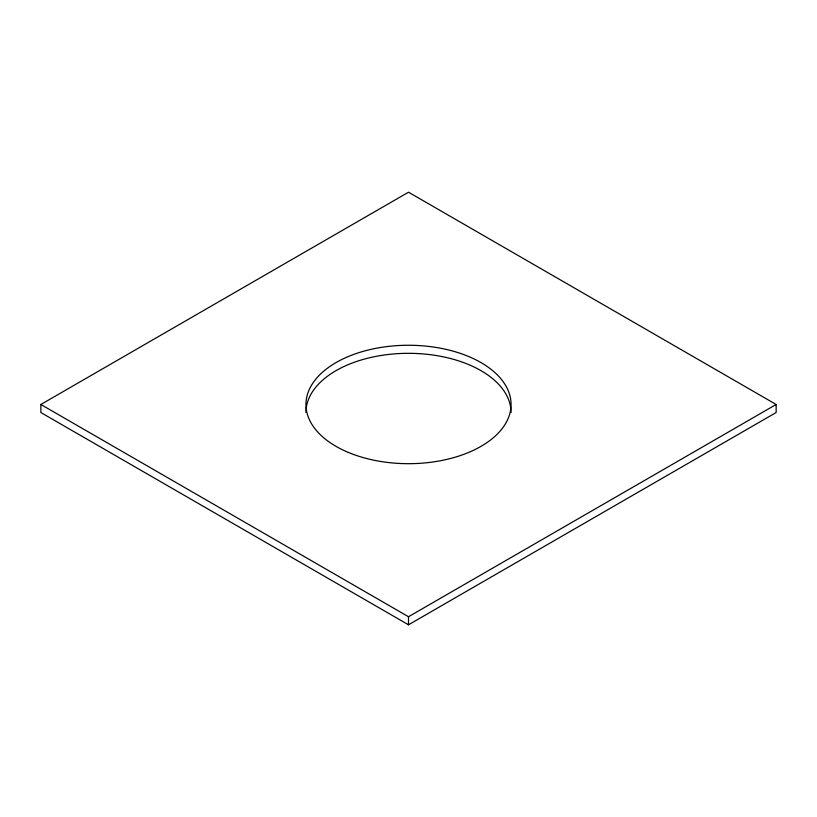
<?xml version="1.0" encoding="UTF-8"?>
<svg xmlns="http://www.w3.org/2000/svg" width="817" height="817" viewBox="0 0 817 817"><rect width="100%" height="100%" fill="white"/><g stroke="black" fill="none" stroke-linecap="round" stroke-linejoin="round"><path stroke-width="1.23" d="M40.85 404.476L408.5 192.209L776.15 404.476L776.15 412.524L408.5 624.791L40.85 412.524L40.85 404.476L408.5 616.733L776.15 404.476M408.5 616.733L408.5 624.791M305.946 412.524A102.554 59.212 0 0 1 408.5 353.322A102.554 59.212 0 0 1 511.054 412.524M348.318 452.414A102.554 59.212 0 0 0 510.513 410.583A102.554 59.212 0 0 0 366.67 350.411A102.554 59.212 0 0 0 348.318 452.414"/></g></svg>
